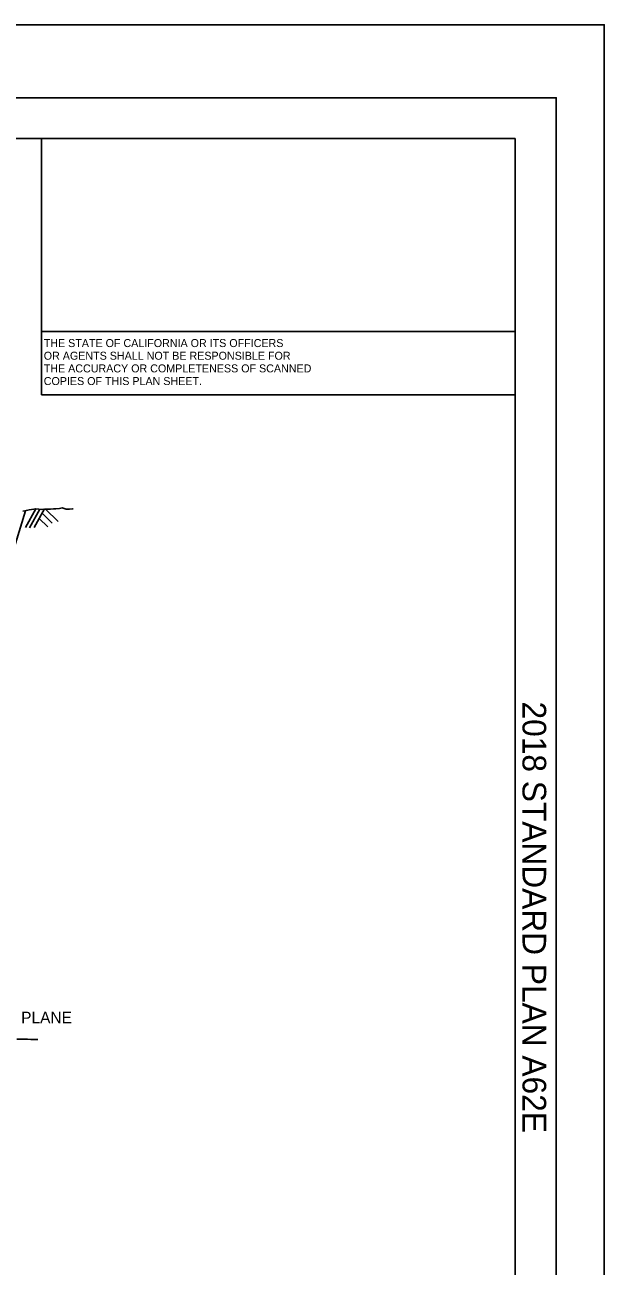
# Model space of a CAD drawing. Extents: x -894 to 866, y -476 to 714.
# Drawn here: x 511 to 866, y -46 to 714 of the extents above; entities that cross this region are included whole.
import ezdxf

# ---------------------------------------------------------------- set-up
doc = ezdxf.new("R2010")
doc.units = 0
for name, color, linetype in [('10 Sheet Format', 7, 'Continuous'), ('57 Undefined', 7, 'Continuous'), ('59 Sndwall Anno', 7, 'Continuous'), ('60 Nongeo Data', 7, 'Continuous')]:
    doc.layers.add(name, color=color, linetype=linetype)

msp = doc.modelspace()

# ---------------------------------------------------------------- linework, layer by layer
at = {"layer": '10 Sheet Format'}
for p, q in [((836.5786, 668.9502), (836.5786, 668.9502)), ((-813.4509, 643.9567), (811.5452, 643.9567)), ((521.5494, 487.0559), (521.55, 643.9567)), ((811.5452, -406.0408), (811.5452, 643.9567)), ((811.5452, 525.8909), (521.5496, 525.8909)), ((811.5452, 487.0559), (521.5494, 487.0559))]:
    msp.add_line(p, q, dxfattribs=at)
for points in [[(-894.0439, 713.5635), (865.9554, 713.5635), (865.9554, -476.436), (-894.0439, -476.436)], [(-863.429, 668.9588), (836.571, 668.9588), (836.571, -431.0412), (-863.429, -431.0412)], [(-863.429, 668.9588), (836.571, 668.9588), (836.571, -431.0412), (-863.429, -431.0412)]]:
    msp.add_lwpolyline(points, close=True, dxfattribs=at)
at = {"layer": '59 Sndwall Anno'}
for p, q in [((518.12, 417.319), (511.7563, 405.9127)), ((520.5432, 417.0095), (514.1795, 405.6032)), ((523.2755, 417.2158), (516.9118, 405.8095)), ((520.0964, 411.4741), (525.3594, 406.221)), ((522.0039, 414.6706), (528.0928, 408.5934)), ((524.0145, 417.145), (531.7031, 409.4714))]:
    msp.add_line(p, q, dxfattribs=at)
at = {"layer": '60 Nongeo Data'}
msp.add_line((511.7566, 416.128), (467.3685, 272.1256), dxfattribs=at)
for points in [[(510.1291, 415.9398), (511.3862, 415.9898), (511.8996, 416.0536)], [(511.3862, 415.9898), (514.0499, 416.6792), (515.4425, 416.9111), (516.835, 417.1434), (517.7637, 417.3757), (519.8527, 417.1434), (521.7094, 416.9111), (523.3342, 417.1434), (525.1913, 417.1434), (525.8877, 417.1434), (527.048, 417.1434), (528.905, 417.3757), (530.2976, 417.3757), (532.6188, 417.6076), (534.2436, 417.8398), (535.4038, 417.6076), (536.5645, 417.1434), (538.6534, 417.1434), (540.5105, 417.3757), (540.9747, 417.3757)], [(519.2118, 92.4401), (516.5976, 92.5885), (514.8885, 92.5381), (513.0283, 92.6869), (509.8614, 92.7854), (506.4594, 92.5999)]]:
    msp.add_lwpolyline(points, dxfattribs=at)

# ---------------------------------------------------------------- texts
at = {"layer": '10 Sheet Format'}
for s, p in [('THE STATE OF CALIFORNIA OR ITS OFFICERS', (522.8824, 516.3197)), ('OR AGENTS SHALL NOT BE RESPONSIBLE FOR', (522.8824, 508.5698)), ('THE ACCURACY OR COMPLETENESS OF SCANNED', (522.8824, 500.8198)), ('COPIES OF THIS PLAN SHEET.', (522.8824, 493.0699))]:
    msp.add_text(s, height=4.899998, dxfattribs=at).set_placement(p)
msp.add_text('2018 STANDARD PLAN A62E', height=14.5, rotation=270, dxfattribs=at).set_placement((815.949, 299.3544))
at = {"layer": '57 Undefined'}
msp.add_text('GRADING PLANE', height=7.0866, dxfattribs=at).set_placement((462.1894, 102.3944))

doc.saveas('drawing.dxf')
